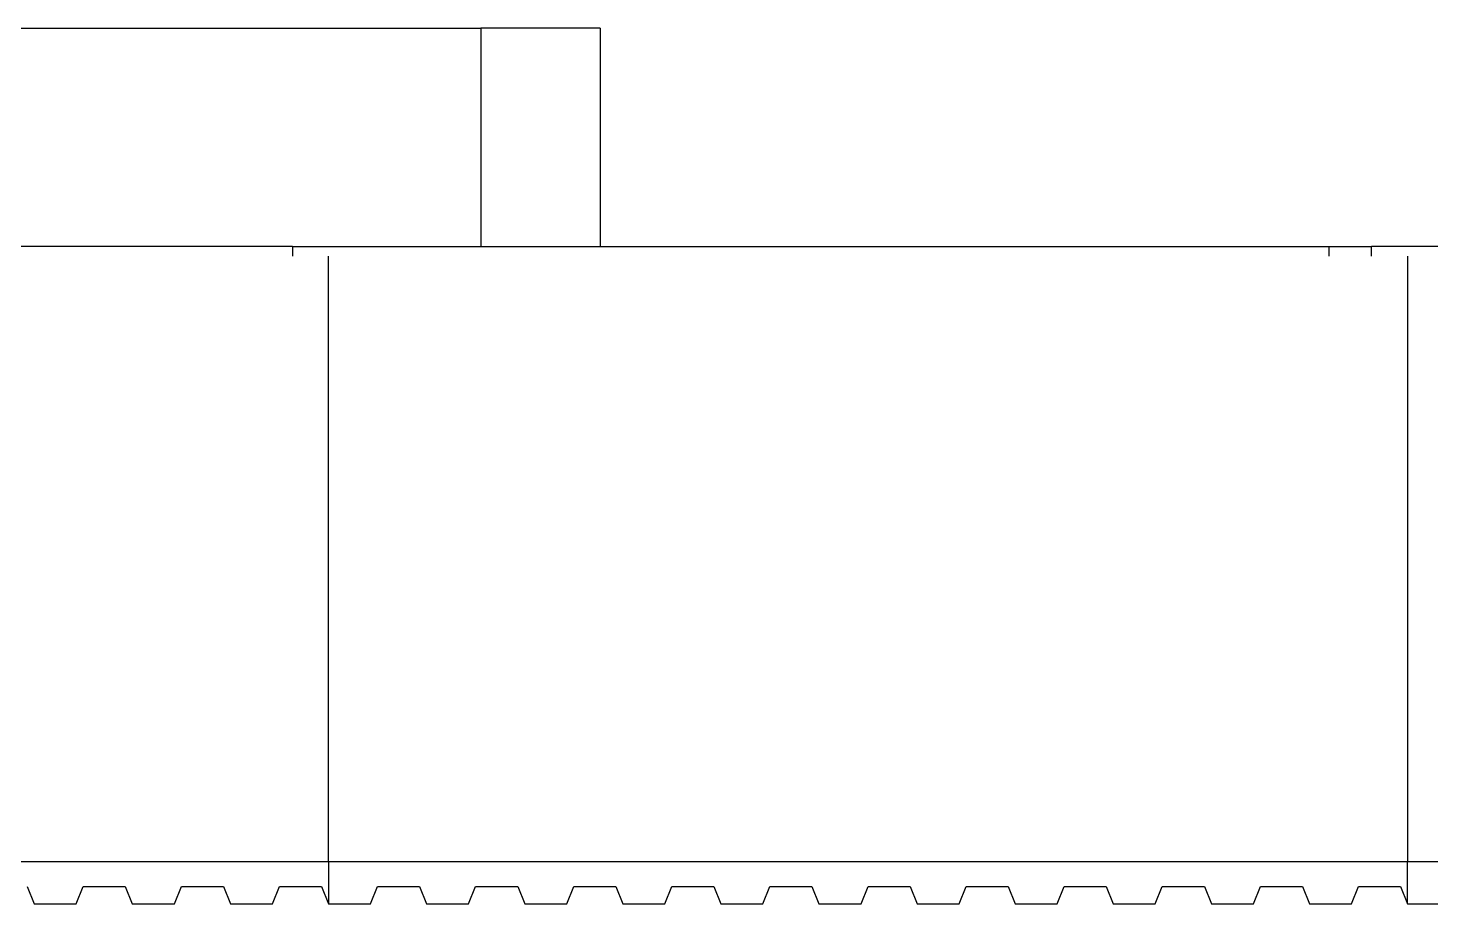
# Model space of a CAD drawing. Extents: x -49.7 to 49.7, y -10.2 to 18.8.
# Drawn here: x 0.599 to 4.638, y 13.101 to 15.623 of the extents above; entities that cross this region are included whole.
import ezdxf

# ---------------------------------------------------------------- set-up
doc = ezdxf.new("R2010")
doc.units = 0
doc.layers.get('0').update_dxf_attribs({"linetype": 'CONTINUOUS'})
doc.layers.add('SECTIONCUTEDGES', color=7, linetype='CONTINUOUS')

msp = doc.modelspace()

# ---------------------------------------------------------------- linework, layer by layer
for p, q in [((-0.2073, 15.6226), (1.9027, 15.6226)), ((1.9027, 15.6226), (1.9027, 14.9941)), ((2.2465, 15.6226), (1.9027, 15.6226)), ((2.2465, 15.6226), (2.2465, 14.9941)), ((1.3604, 14.9941), (-0.2073, 14.9941)), ((1.3604, 14.9941), (1.9027, 14.9941)), ((1.3604, 14.9941), (1.3604, 14.9656)), ((1.9027, 14.9941), (2.2465, 14.9941)), ((2.2465, 14.9941), (4.3455, 14.9941)), ((4.3455, 14.9941), (4.467, 14.9941)), ((4.3455, 14.9656), (4.3455, 14.9941)), ((7.452, 14.9941), (4.467, 14.9941)), ((4.467, 14.9656), (4.467, 14.9941)), ((1.4643, 13.2227), (1.4643, 14.9656)), ((4.5709, 14.9656), (4.5709, 13.2227))]:
    msp.add_line(p, q)
at = {"layer": 'SECTIONCUTEDGES'}
for p, q in [((1.4643, 13.2227), (-1.6422, 13.2227)), ((4.5709, 13.2227), (1.4643, 13.2227)), ((1.4643, 13.2227), (1.4643, 13.1011)), ((4.5709, 13.1011), (4.5709, 13.2227)), ((7.6775, 13.2227), (4.5709, 13.2227)), ((0.5969, 13.1517), (0.6171, 13.1011)), ((0.7381, 13.1011), (0.7583, 13.1517)), ((0.7583, 13.1517), (0.8793, 13.1517)), ((0.8793, 13.1517), (0.8995, 13.1011)), ((1.0206, 13.1011), (1.0407, 13.1517)), ((1.0407, 13.1517), (1.1618, 13.1517)), ((1.1618, 13.1517), (1.1819, 13.1011)), ((1.303, 13.1011), (1.3231, 13.1517)), ((1.3231, 13.1517), (1.4442, 13.1517)), ((1.4442, 13.1517), (1.4643, 13.1011)), ((1.5854, 13.1011), (1.6056, 13.1517)), ((1.6056, 13.1517), (1.7266, 13.1517)), ((1.7266, 13.1517), (1.7468, 13.1011)), ((1.8678, 13.1011), (1.888, 13.1517)), ((1.888, 13.1517), (2.009, 13.1517)), ((2.009, 13.1517), (2.0292, 13.1011)), ((2.1502, 13.1011), (2.1704, 13.1517)), ((2.1704, 13.1517), (2.2914, 13.1517)), ((2.2914, 13.1517), (2.3116, 13.1011)), ((2.4326, 13.1011), (2.4528, 13.1517)), ((2.4528, 13.1517), (2.5738, 13.1517)), ((2.5738, 13.1517), (2.594, 13.1011)), ((2.715, 13.1011), (2.7352, 13.1517)), ((2.7352, 13.1517), (2.8562, 13.1517)), ((2.8562, 13.1517), (2.8764, 13.1011)), ((2.9975, 13.1011), (3.0176, 13.1517)), ((3.0176, 13.1517), (3.1387, 13.1517)), ((3.1387, 13.1517), (3.1588, 13.1011)), ((3.2799, 13.1011), (3.3, 13.1517)), ((3.3, 13.1517), (3.4211, 13.1517)), ((3.4211, 13.1517), (3.4412, 13.1011)), ((3.5623, 13.1011), (3.5825, 13.1517)), ((3.5825, 13.1517), (3.7035, 13.1517)), ((3.7035, 13.1517), (3.7237, 13.1011)), ((3.8447, 13.1011), (3.8649, 13.1517)), ((3.8649, 13.1517), (3.9859, 13.1517)), ((3.9859, 13.1517), (4.0061, 13.1011)), ((4.1271, 13.1011), (4.1473, 13.1517)), ((4.1473, 13.1517), (4.2683, 13.1517)), ((4.2683, 13.1517), (4.2885, 13.1011)), ((4.4095, 13.1011), (4.4297, 13.1517)), ((4.4297, 13.1517), (4.5507, 13.1517)), ((4.5507, 13.1517), (4.5709, 13.1011)), ((0.6171, 13.1011), (0.7381, 13.1011)), ((0.8995, 13.1011), (1.0206, 13.1011)), ((1.1819, 13.1011), (1.303, 13.1011)), ((1.4643, 13.1011), (1.5854, 13.1011)), ((1.7468, 13.1011), (1.8678, 13.1011)), ((2.0292, 13.1011), (2.1502, 13.1011)), ((2.3116, 13.1011), (2.4326, 13.1011)), ((2.594, 13.1011), (2.715, 13.1011)), ((2.8764, 13.1011), (2.9975, 13.1011)), ((3.1588, 13.1011), (3.2799, 13.1011)), ((3.4412, 13.1011), (3.5623, 13.1011)), ((3.7237, 13.1011), (3.8447, 13.1011)), ((4.0061, 13.1011), (4.1271, 13.1011)), ((4.2885, 13.1011), (4.4095, 13.1011)), ((4.5709, 13.1011), (4.6919, 13.1011))]:
    msp.add_line(p, q, dxfattribs=at)

doc.saveas('drawing.dxf')
